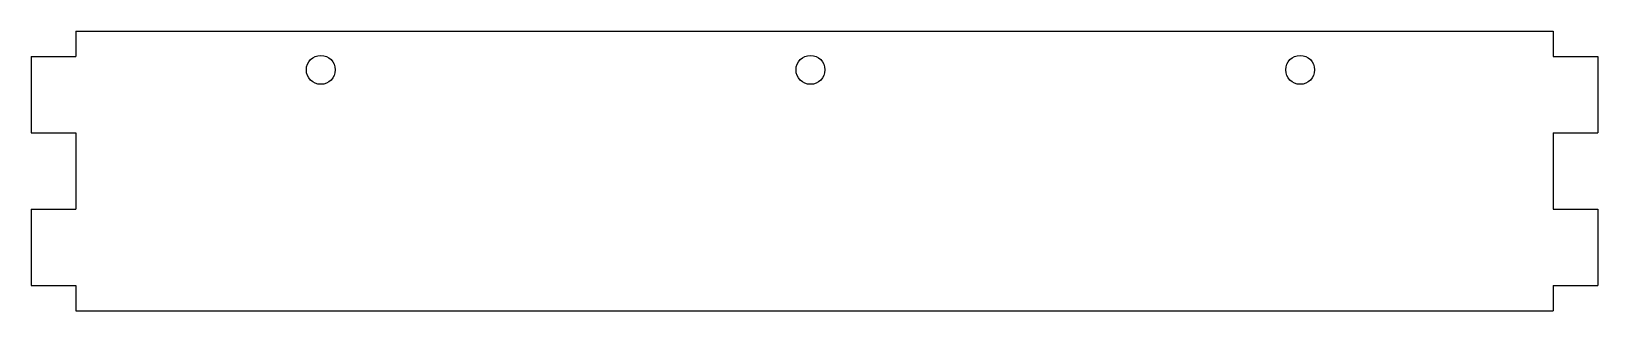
# Model space of a CAD drawing. Extents: x -6 to 189, y -43 to -8.
import ezdxf

# ---------------------------------------------------------------- set-up
doc = ezdxf.new("R2010")
doc.units = 0
doc.header["$MEASUREMENT"] = 0
doc.layers.add('VISIBLE', color=7, linetype='CONTINUOUS')

msp = doc.modelspace()

# ---------------------------------------------------------------- linework, layer by layer
at = {"layer": 'VISIBLE'}
for p, q in [((0, -7.75), (0, -10.9)), ((0, -7.75), (183.88, -7.75)), ((183.88, -7.75), (183.88, -10.9)), ((-5.56, -10.9), (0, -10.9)), ((-5.56, -10.9), (-5.56, -20.4)), ((183.88, -10.9), (189.44, -10.9)), ((189.44, -10.9), (189.44, -20.4)), ((-5.56, -20.4), (0, -20.4)), ((0, -20.4), (0, -29.9)), ((183.88, -20.4), (183.88, -29.9)), ((183.88, -20.4), (189.44, -20.4)), ((-5.56, -29.9), (0, -29.9)), ((-5.56, -29.9), (-5.56, -39.4)), ((183.88, -29.9), (189.44, -29.9)), ((189.44, -29.9), (189.44, -39.4)), ((-5.56, -39.4), (0, -39.4)), ((0, -39.4), (0, -42.54)), ((183.88, -39.4), (183.88, -42.54)), ((183.88, -39.4), (189.44, -39.4)), ((0, -42.54), (183.88, -42.54))]:
    msp.add_line(p, q, dxfattribs=at)
for centre in [(30.48, -12.55), (91.44, -12.55), (152.4, -12.55)]:
    msp.add_circle(centre, 1.8, dxfattribs=at)

doc.saveas('drawing.dxf')
